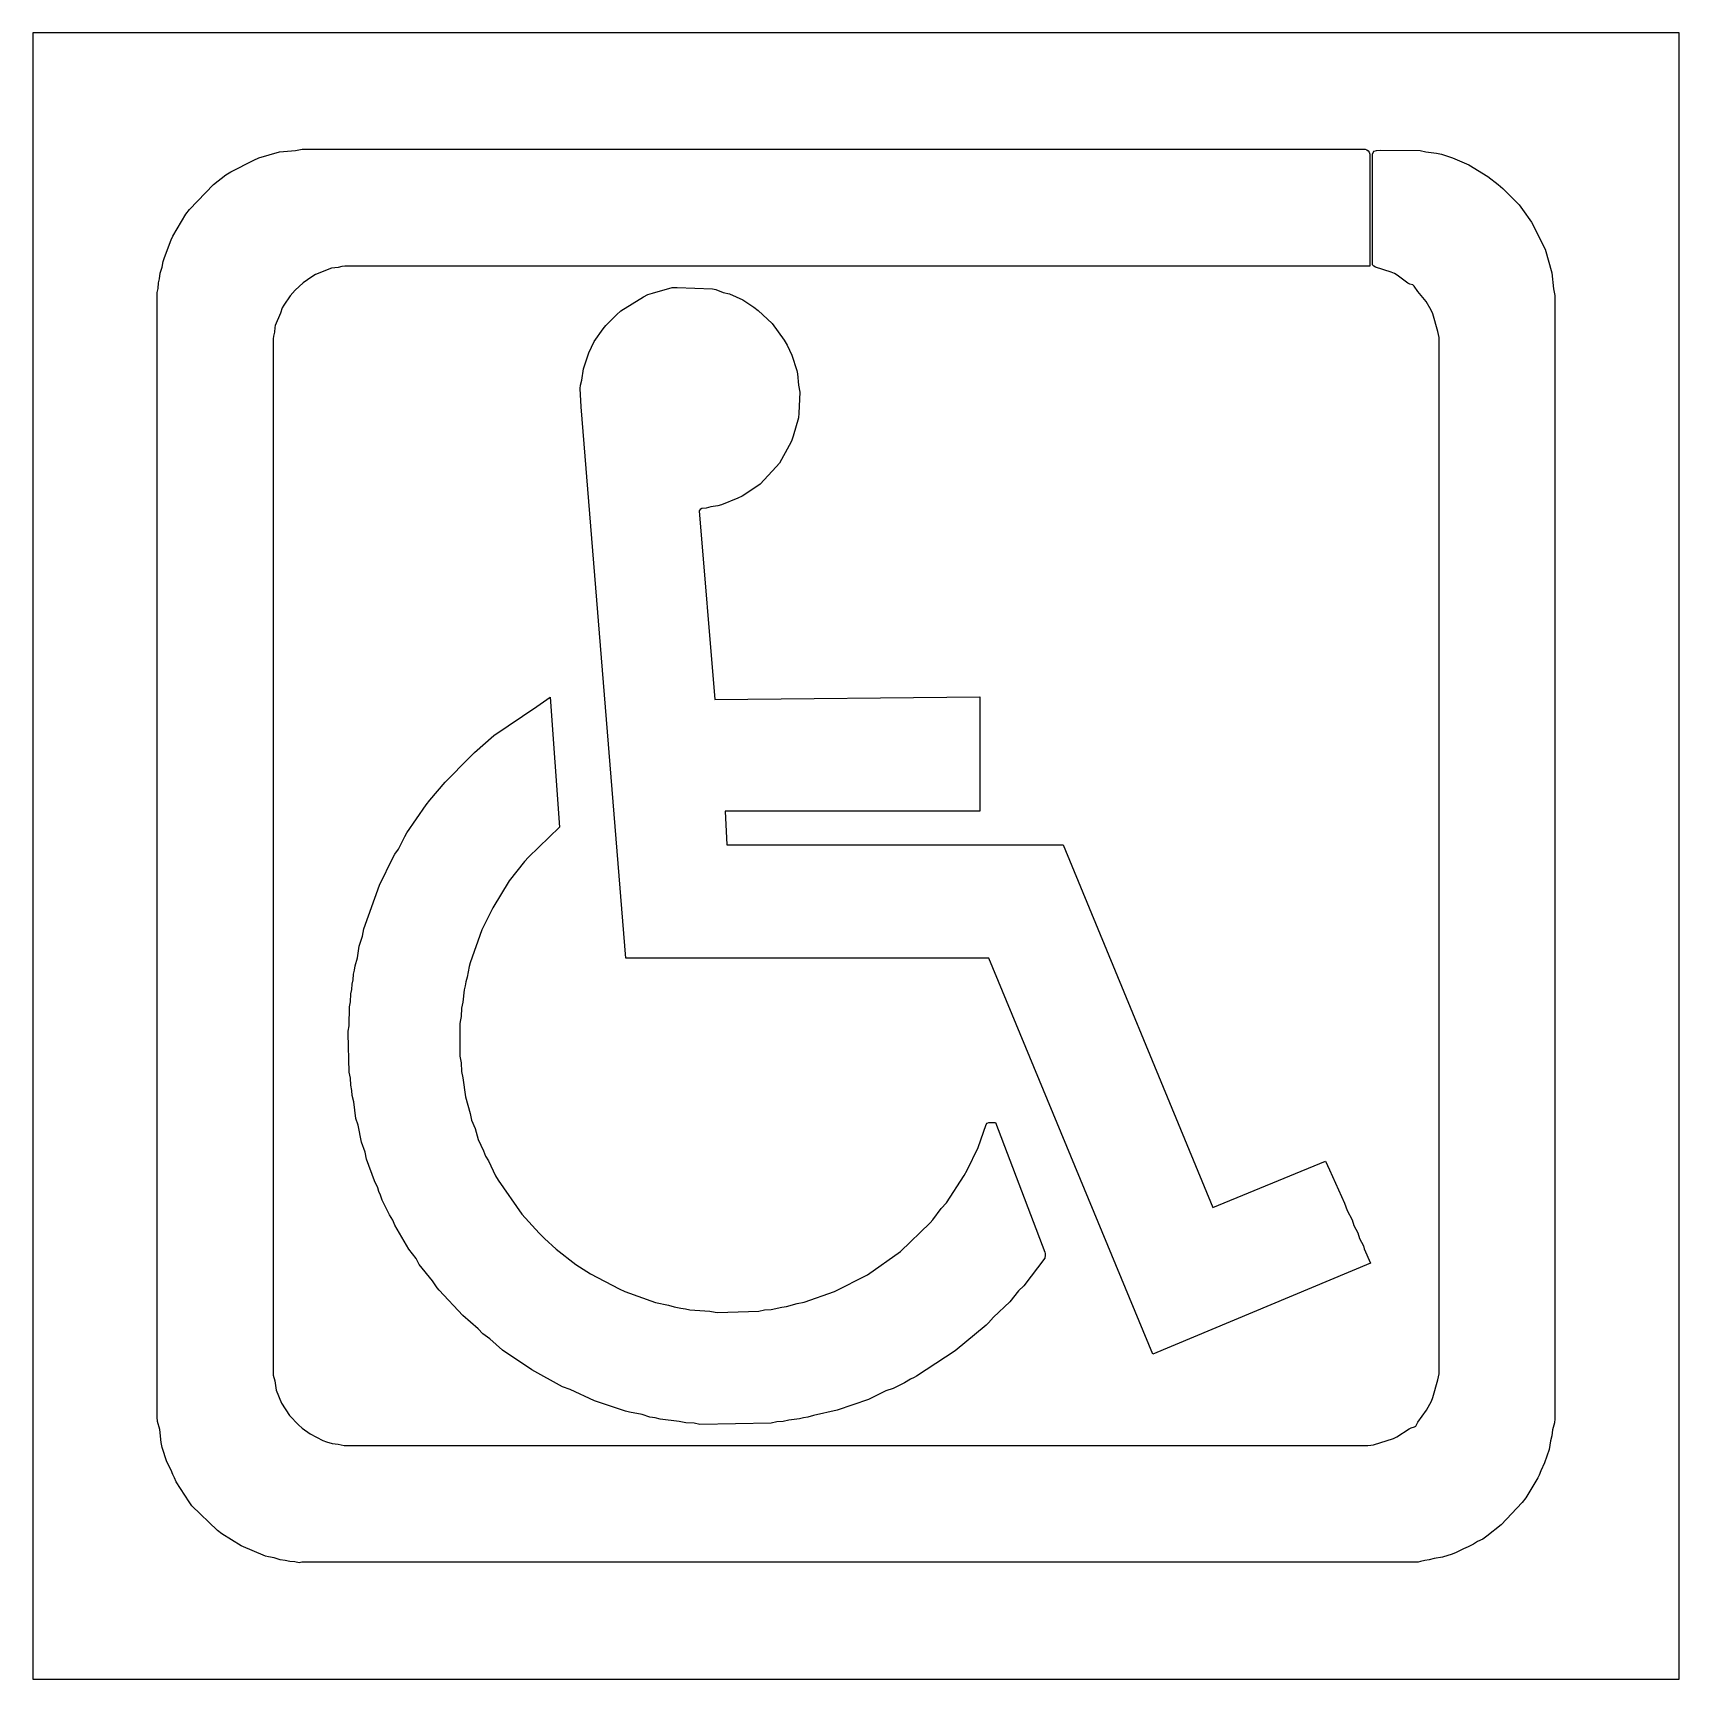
# Model space of a CAD drawing. Header units: inches. Extents: x 0 to 42, y 0 to 42.
import ezdxf

# ---------------------------------------------------------------- set-up
doc = ezdxf.new("R2010")
doc.units = ezdxf.units.IN
doc.header["$MEASUREMENT"] = 0
doc.layers.add('CUT', color=1, linetype='Continuous')

msp = doc.modelspace()

# ---------------------------------------------------------------- linework, layer by layer
at = {"layer": 'CUT'}
for points in [[(0, 0), (42, 0), (42, 42), (0, 42)], [(34.055, 5.96), (34.136, 5.965), (34.206, 5.98), (34.714, 6.134), (34.801, 6.179), (35.116, 6.388), (35.163, 6.41), (35.252, 6.436), (35.284, 6.457), (35.334, 6.555), (35.552, 6.858), (35.684, 7.093), (35.718, 7.186), (35.848, 7.636), (35.877, 7.787), (35.877, 34.229), (35.845, 34.379), (35.714, 34.829), (35.676, 34.929), (35.55, 35.148), (35.337, 35.404), (35.245, 35.542), (35.208, 35.57), (35.129, 35.594), (35.083, 35.617), (34.806, 35.818), (34.738, 35.86), (34.655, 35.893), (34.253, 36.023), (34.21, 36.046), (34.176, 36.082), (34.179, 38.906), (34.192, 38.952), (34.222, 38.984), (34.277, 39.002), (34.393, 39.007), (35.392, 39.004), (35.541, 38.967), (35.809, 38.936), (35.94, 38.903), (36.215, 38.816), (36.636, 38.633), (37.121, 38.338), (37.386, 38.135), (37.501, 38.034), (37.919, 37.611), (38.009, 37.499), (38.237, 37.174), (38.58, 36.479), (38.755, 35.882), (38.794, 35.471), (38.833, 35.303), (38.833, 6.638), (38.821, 6.54), (38.771, 6.359), (38.757, 6.209), (38.722, 6.077), (38.688, 5.855), (38.57, 5.514), (38.469, 5.315), (38.43, 5.199), (38.399, 5.135), (38.092, 4.626), (37.998, 4.505), (37.461, 3.934), (37.094, 3.643), (36.991, 3.571), (36.854, 3.506), (36.758, 3.445), (36.617, 3.374), (36.497, 3.327), (36.316, 3.227), (36.208, 3.183), (35.968, 3.107), (35.755, 3.075), (35.623, 3.039), (35.51, 3.027), (35.404, 3.002), (35.342, 2.98), (6.862, 2.98), (6.792, 2.969), (6.685, 2.993), (6.554, 3.003), (6.439, 3.029), (6.307, 3.042), (6.154, 3.091), (6.014, 3.115), (5.938, 3.14), (5.313, 3.397), (4.824, 3.703), (4.71, 3.79), (4.056, 4.424), (3.983, 4.525), (3.653, 5.031), (3.612, 5.134), (3.568, 5.216), (3.526, 5.329), (3.414, 5.544), (3.3, 5.905), (3.271, 6.036), (3.236, 6.368), (3.179, 6.575), (3.167, 6.682), (3.167, 35.312), (3.173, 35.373), (3.198, 35.48), (3.208, 35.62), (3.233, 35.727), (3.246, 35.868), (3.294, 36.021), (3.32, 36.169), (3.354, 36.271), (3.526, 36.717), (3.57, 36.816), (3.905, 37.372), (3.997, 37.493), (4.603, 38.136), (4.926, 38.381), (5.047, 38.458), (5.634, 38.756), (5.767, 38.81), (6.295, 38.964), (6.698, 39.003), (6.873, 39.031), (33.987, 39.031), (34.033, 39.019), (34.068, 38.994), (34.095, 38.955), (34.106, 38.91), (34.106, 36.045), (7.954, 36.045), (7.885, 36.038), (7.786, 36.014), (7.62, 35.995), (7.209, 35.835), (7.116, 35.781), (6.893, 35.628), (6.692, 35.435), (6.565, 35.295), (6.401, 35.058), (6.361, 34.989), (6.316, 34.848), (6.181, 34.534), (6.17, 34.482), (6.16, 34.368), (6.136, 34.261), (6.13, 34.191), (6.13, 7.754), (6.171, 7.613), (6.21, 7.374), (6.342, 7.039), (6.548, 6.722), (6.772, 6.488), (6.873, 6.398), (7.071, 6.257), (7.398, 6.087), (7.491, 6.052), (7.638, 6.01), (7.787, 5.99), (7.937, 5.96)], [(33.53, 11.953), (33.655, 11.715), (33.702, 11.573), (33.8, 11.383), (33.847, 11.242), (33.946, 11.051), (33.969, 10.979), (34.129, 10.613), (28.572, 8.294), (24.392, 18.396), (15.126, 18.396), (13.992, 32.46), (13.962, 32.926), (13.968, 33.014), (14.001, 33.138), (14.044, 33.431), (14.181, 33.842), (14.322, 34.124), (14.547, 34.45), (14.618, 34.531), (14.891, 34.807), (15.003, 34.91), (15.579, 35.263), (15.689, 35.324), (15.808, 35.364), (16.312, 35.501), (16.437, 35.506), (17.338, 35.473), (17.424, 35.454), (17.608, 35.381), (17.772, 35.347), (18.115, 35.19), (18.394, 35.006), (18.505, 34.916), (18.859, 34.582), (19.165, 34.158), (19.241, 34.035), (19.365, 33.775), (19.491, 33.39), (19.506, 33.301), (19.531, 33.014), (19.566, 32.838), (19.541, 32.299), (19.529, 32.183), (19.397, 31.714), (19.355, 31.586), (19.298, 31.474), (19.046, 31.027), (18.965, 30.93), (18.553, 30.489), (18.467, 30.425), (18.096, 30.185), (17.984, 30.128), (17.566, 29.96), (17.479, 29.938), (17.293, 29.91), (17.178, 29.877), (17.067, 29.864), (17.027, 29.843), (17, 29.804), (17.4, 24.997), (24.157, 25.06), (24.157, 22.144), (17.666, 22.144), (17.703, 21.284), (26.284, 21.284), (30.101, 12.036), (32.98, 13.216), (33.026, 13.102), (33.078, 12.989), (33.467, 12.146)], [(11.158, 14.434), (11.189, 14.259), (11.281, 14.045), (11.359, 13.768), (11.498, 13.475), (11.545, 13.345), (11.623, 13.219), (11.798, 12.843), (11.869, 12.728), (12.473, 11.863), (12.916, 11.376), (13.051, 11.243), (13.352, 10.972), (13.856, 10.577), (14.229, 10.34), (14.954, 9.956), (15.102, 9.891), (15.882, 9.609), (16.217, 9.541), (16.357, 9.499), (16.532, 9.463), (16.653, 9.45), (16.759, 9.422), (17.27, 9.389), (17.403, 9.359), (17.464, 9.354), (18.517, 9.385), (18.666, 9.418), (18.834, 9.427), (19.107, 9.487), (19.229, 9.502), (19.503, 9.586), (19.679, 9.615), (20.452, 9.888), (21.297, 10.315), (22.133, 10.913), (22.893, 11.643), (22.957, 11.719), (23.169, 12.01), (23.31, 12.154), (23.76, 12.851), (23.836, 12.984), (24.118, 13.559), (24.322, 14.152), (24.346, 14.181), (24.388, 14.199), (24.556, 14.199), (25.816, 10.89), (25.825, 10.855), (25.83, 10.813), (25.82, 10.737), (25.28, 10.036), (25.146, 9.909), (24.921, 9.627), (24.508, 9.237), (24.381, 9.086), (24.325, 9.028), (23.534, 8.372), (22.545, 7.726), (22.483, 7.692), (22.389, 7.653), (22.24, 7.56), (21.95, 7.415), (21.758, 7.35), (21.322, 7.135), (20.519, 6.863), (19.912, 6.729), (19.771, 6.684), (19.662, 6.665), (19.555, 6.636), (19.287, 6.607), (19.138, 6.57), (18.979, 6.562), (18.838, 6.532), (17.019, 6.499), (16.869, 6.528), (16.656, 6.534), (16.489, 6.575), (16.006, 6.631), (15.874, 6.667), (15.744, 6.686), (15.548, 6.749), (15.219, 6.807), (15.115, 6.833), (14.329, 7.099), (13.71, 7.391), (13.51, 7.459), (12.728, 7.889), (11.981, 8.394), (11.659, 8.683), (11.483, 8.806), (11.364, 8.935), (10.969, 9.277), (10.364, 9.921), (10.314, 9.985), (10.196, 10.165), (9.858, 10.576), (9.774, 10.732), (9.595, 10.968), (9.233, 11.581), (9.181, 11.709), (9.097, 11.842), (8.91, 12.222), (8.87, 12.347), (8.828, 12.443), (8.797, 12.533), (8.713, 12.71), (8.514, 13.261), (8.479, 13.444), (8.385, 13.696), (8.296, 14.129), (8.241, 14.303), (8.185, 14.731), (8.145, 14.89), (8.136, 15.021), (8.108, 15.154), (8.102, 15.332), (8.07, 15.482), (8.039, 16.473), (8.043, 16.534), (8.069, 16.667), (8.074, 17.152), (8.101, 17.276), (8.11, 17.48), (8.136, 17.595), (8.145, 17.727), (8.171, 17.843), (8.181, 17.983), (8.206, 18.09), (8.219, 18.195), (8.281, 18.4), (8.323, 18.702), (8.409, 18.958), (8.443, 19.141), (8.842, 20.253), (9.195, 20.974), (9.235, 21.044), (9.327, 21.175), (9.489, 21.497), (9.542, 21.591), (10.032, 22.305), (10.125, 22.427), (10.517, 22.886), (11.144, 23.522), (11.268, 23.64), (11.762, 24.075), (12.857, 24.811), (13.195, 25.051), (13.433, 21.734), (12.648, 20.973), (12.545, 20.86), (12.155, 20.363), (11.732, 19.681), (11.454, 19.115), (11.154, 18.274), (11.13, 18.178), (11.08, 17.912), (11.042, 17.788), (11.026, 17.687), (10.999, 17.588), (10.967, 17.267), (10.932, 17.117), (10.926, 16.903), (10.899, 16.779), (10.893, 16.718), (10.894, 15.889), (10.925, 15.721), (10.932, 15.498), (10.972, 15.34), (11.035, 14.858)]]:
    msp.add_lwpolyline(points, close=True, dxfattribs=at)

doc.saveas('drawing.dxf')
